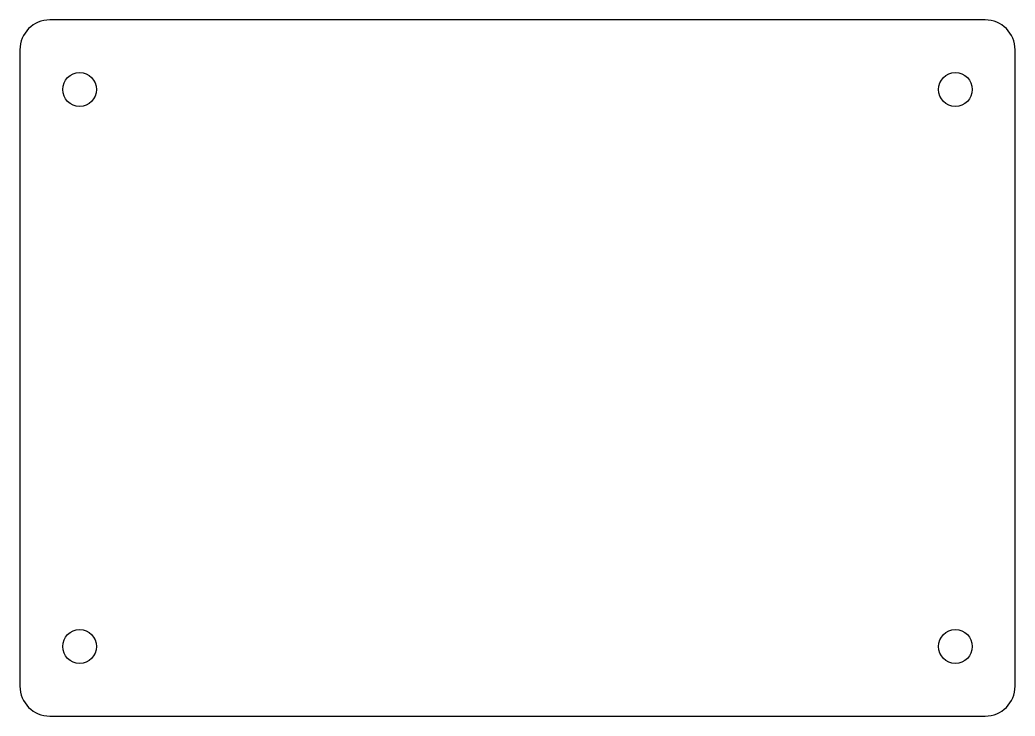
# Model space of a CAD drawing. Header units: millimetres. Extents: x -50 to 50, y -35 to 35.
import ezdxf

# ---------------------------------------------------------------- set-up
doc = ezdxf.new("R2010")
doc.units = ezdxf.units.MM
doc.layers.add('CUT', color=7, linetype='Continuous')

msp = doc.modelspace()

# ---------------------------------------------------------------- linework, layer by layer
at = {"layer": 'CUT'}
for p, q in [((47, 35), (-47, 35)), ((-50, 32), (-50, -32)), ((50, -32), (50, 32)), ((-47, -35), (47, -35))]:
    msp.add_line(p, q, dxfattribs=at)
for centre in [(-44, 28), (44, 28), (-44, -28), (44, -28)]:
    msp.add_circle(centre, 1.7, dxfattribs=at)
for centre, start, end in [((-47, 32), 90, 180), ((47, 32), 0, 90), ((-47, -32), 180, 270), ((47, -32), 270, 360)]:
    msp.add_arc(centre, 3, start, end, dxfattribs=at)

doc.saveas('drawing.dxf')
